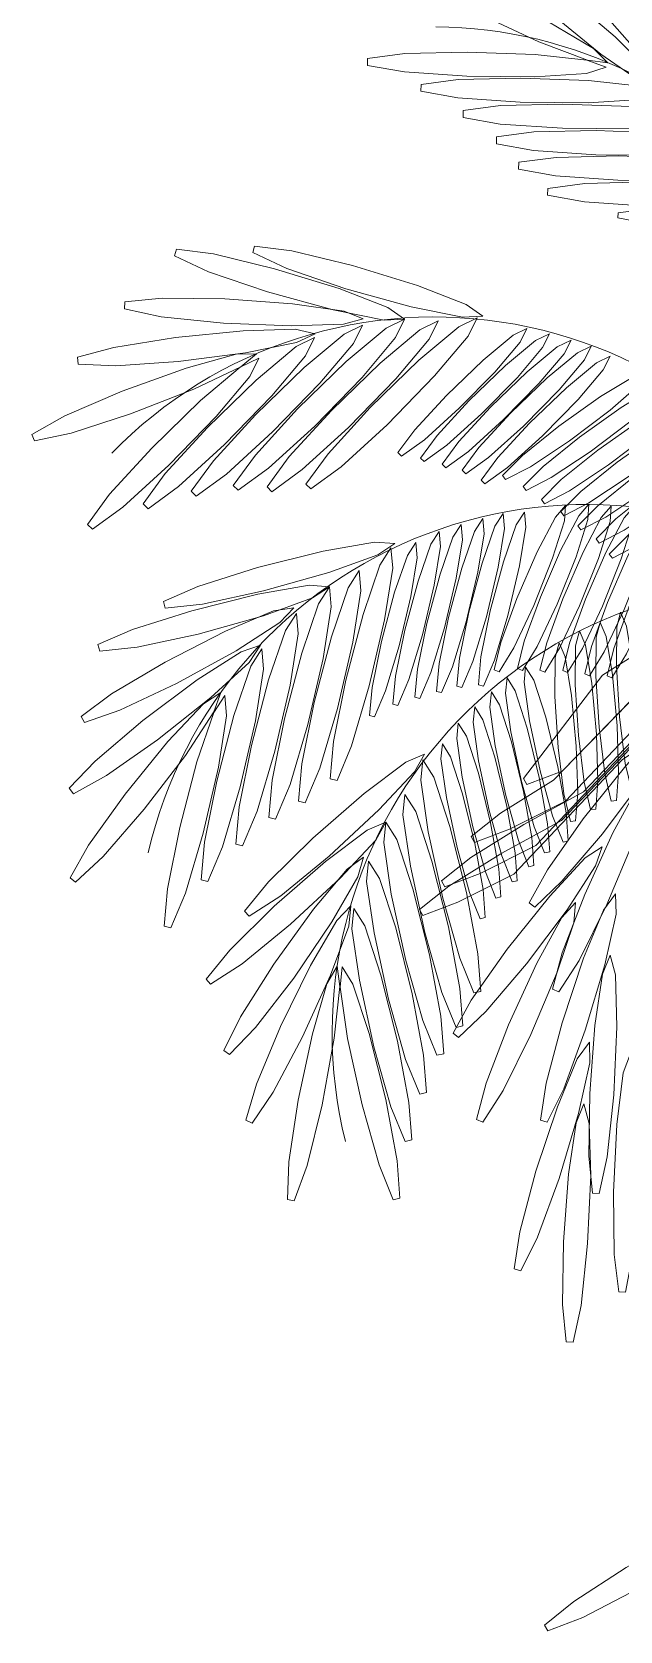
# Model space of a CAD drawing. Header units: inches. Extents: x 26.6 to 66.9, y -8.9 to 33.5.
# Drawn here: x 53.264 to 54.491, y 27.693 to 31.03 of the extents above; entities that cross this region are included whole.
import ezdxf

# ---------------------------------------------------------------- set-up
doc = ezdxf.new("R2010")
doc.units = ezdxf.units.IN
doc.header["$MEASUREMENT"] = 0
doc.layers.add('19', color=106, linetype='Continuous')
doc.layers.add('TREE E 1 75', color=9, linetype='Continuous', lineweight=5, transparency=0.6)

# ---------------------------------------------------------------- blocks, each defined once
blk = doc.blocks.new('A$C40756668')
at = {"layer": 'TREE E 1 75'}
for points in [[(1.4076, 8.8665, 0), (1.3709, 8.8882, 0), (1.2935, 8.9644, 0), (1.1999, 9.0708, 0), (1.1199, 9.1737, 0), (1.0788, 9.2404, 0), (1.0897, 9.2497, 0), (1.1492, 9.1987, 0), (1.2383, 9.1036, 0), (1.3287, 8.9945, 0), (1.3918, 8.9061, 0), (1.4076, 8.8665, 0)], [(1.3158, 8.9174, 0), (1.276, 8.9326, 0), (1.1868, 8.9946, 0), (1.0766, 9.0838, 0), (0.9804, 9.1717, 0), (0.9286, 9.2305, 0), (0.9378, 9.2415, 0), (1.005, 9.2013, 0), (1.1089, 9.1225, 0), (1.2165, 9.0303, 0), (1.2936, 8.9538, 0), (1.3158, 8.9174, 0)], [(1.2014, 8.9766, 0), (1.1591, 8.9817, 0), (1.0575, 9.0201, 0), (0.929, 9.0798, 0), (0.8142, 9.1416, 0), (0.7497, 9.186, 0), (0.7559, 9.199, 0), (0.8309, 9.1763, 0), (0.9508, 9.1252, 0), (1.0776, 9.0619, 0), (1.1711, 9.0065, 0), (1.2014, 8.9766, 0)], [(1.1976, 8.967, 0), (1.1576, 8.9817, 0), (1.0497, 8.9935, 0), (0.908, 8.9988, 0), (0.7777, 8.9958, 0), (0.7001, 8.9855, 0), (0.6997, 8.9711, 0), (0.7768, 8.9573, 0), (0.9069, 8.9484, 0), (1.0486, 8.9472, 0), (1.157, 8.9541, 0), (1.1976, 8.967, 0)], [(1.309, 8.9128, 0), (1.269, 8.9275, 0), (1.1611, 8.9393, 0), (1.0195, 8.9446, 0), (0.8891, 8.9416, 0), (0.8115, 8.9313, 0), (0.8112, 8.9169, 0), (0.8883, 8.9031, 0), (1.0183, 8.8942, 0), (1.16, 8.893, 0), (1.2684, 8.8999, 0), (1.309, 8.9128, 0)], [(1.3972, 8.8583, 0), (1.3572, 8.873, 0), (1.2492, 8.8849, 0), (1.1076, 8.8901, 0), (0.9773, 8.8871, 0), (0.8996, 8.8768, 0), (0.8993, 8.8625, 0), (0.9764, 8.8486, 0), (1.1065, 8.8397, 0), (1.2482, 8.8385, 0), (1.3566, 8.8455, 0), (1.3972, 8.8583, 0)], [(1.4667, 8.8032, 0), (1.4267, 8.8179, 0), (1.3187, 8.8298, 0), (1.1771, 8.835, 0), (1.0468, 8.832, 0), (0.9691, 8.8217, 0), (0.9688, 8.8074, 0), (1.0459, 8.7935, 0), (1.176, 8.7846, 0), (1.3177, 8.7834, 0), (1.426, 8.7904, 0), (1.4667, 8.8032, 0)], [(1.5131, 8.7502, 0), (1.4731, 8.7649, 0), (1.3651, 8.7767, 0), (1.2235, 8.782, 0), (1.0932, 8.779, 0), (1.0155, 8.7687, 0), (1.0152, 8.7543, 0), (1.0923, 8.7405, 0), (1.2224, 8.7316, 0), (1.3641, 8.7304, 0), (1.4725, 8.7373, 0), (1.5131, 8.7502, 0)], [(1.5733, 8.6959, 0), (1.5333, 8.7106, 0), (1.4254, 8.7225, 0), (1.2838, 8.7277, 0), (1.1534, 8.7247, 0), (1.0758, 8.7144, 0), (1.0755, 8.7, 0), (1.1526, 8.6862, 0), (1.2826, 8.6773, 0), (1.4243, 8.6761, 0), (1.5327, 8.6831, 0), (1.5733, 8.6959, 0)], [(1.5957, 8.6477, 0), (1.5657, 8.6589, 0), (1.4848, 8.6682, 0), (1.3786, 8.6727, 0), (1.2809, 8.6709, 0), (1.2226, 8.6635, 0), (1.2223, 8.6527, 0), (1.2801, 8.642, 0), (1.3776, 8.6349, 0), (1.4839, 8.6334, 0), (1.5652, 8.6382, 0), (1.5957, 8.6477, 0)], [(0.7772, 8.4413, 0), (0.7346, 8.4393, 0), (0.6281, 8.4606, 0), (0.4915, 8.4983, 0), (0.3681, 8.5404, 0), (0.2972, 8.5737, 0), (0.3012, 8.5875, 0), (0.3789, 8.5774, 0), (0.5056, 8.5467, 0), (0.6411, 8.5051, 0), (0.7423, 8.4658, 0), (0.7772, 8.4413, 0)], [(0.9403, 8.4478, 0), (0.8978, 8.4458, 0), (0.7913, 8.4671, 0), (0.6547, 8.5047, 0), (0.5313, 8.5469, 0), (0.4604, 8.5802, 0), (0.4644, 8.5939, 0), (0.5421, 8.5839, 0), (0.6688, 8.5532, 0), (0.8042, 8.5116, 0), (0.9055, 8.4723, 0), (0.9403, 8.4478, 0)], [(0.6906, 8.4422, 0), (0.6495, 8.4307, 0), (0.541, 8.4274, 0), (0.3994, 8.4333, 0), (0.2697, 8.4465, 0), (0.1931, 8.4629, 0), (0.1939, 8.4772, 0), (0.2719, 8.485, 0), (0.4022, 8.4837, 0), (0.5436, 8.4737, 0), (0.6511, 8.4583, 0), (0.6906, 8.4422, 0)], [(0.9284, 8.4443, 0), (0.8902, 8.4255, 0), (0.807, 8.3556, 0), (0.7054, 8.2569, 0), (0.6175, 8.1606, 0), (0.5713, 8.0973, 0), (0.5815, 8.0872, 0), (0.6447, 8.1334, 0), (0.741, 8.2212, 0), (0.8398, 8.3228, 0), (0.9097, 8.406, 0), (0.9284, 8.4443, 0)], [(0.5904, 8.4111, 0), (0.5518, 8.3928, 0), (0.4454, 8.3712, 0), (0.3049, 8.3531, 0), (0.1748, 8.3443, 0), (0.0965, 8.3475, 0), (0.0949, 8.3618, 0), (0.1704, 8.3825, 0), (0.2991, 8.4032, 0), (0.4402, 8.4173, 0), (0.5487, 8.4202, 0), (0.5904, 8.4111, 0)], [(0.6893, 8.4291, 0), (0.6511, 8.4103, 0), (0.5679, 8.3405, 0), (0.4663, 8.2417, 0), (0.3784, 8.1455, 0), (0.3322, 8.0822, 0), (0.3424, 8.072, 0), (0.4056, 8.1182, 0), (0.5019, 8.2061, 0), (0.6007, 8.3077, 0), (0.6705, 8.3909, 0), (0.6893, 8.4291, 0)], [(0.7772, 8.4413, 0), (0.7389, 8.4225, 0), (0.6557, 8.3527, 0), (0.5541, 8.2539, 0), (0.4662, 8.1576, 0), (0.42, 8.0943, 0), (0.4302, 8.0842, 0), (0.4935, 8.1304, 0), (0.5898, 8.2182, 0), (0.6885, 8.3199, 0), (0.7584, 8.403, 0), (0.7772, 8.4413, 0)], [(0.8476, 8.4382, 0), (0.8093, 8.4194, 0), (0.7262, 8.3496, 0), (0.6245, 8.2508, 0), (0.5366, 8.1545, 0), (0.4904, 8.0913, 0), (0.5006, 8.0811, 0), (0.5639, 8.1273, 0), (0.6602, 8.2151, 0), (0.7589, 8.3168, 0), (0.8288, 8.3999, 0), (0.8476, 8.4382, 0)], [(1.0325, 8.4219, 0), (1.0038, 8.4079, 0), (0.9412, 8.3558, 0), (0.8645, 8.2822, 0), (0.7983, 8.2103, 0), (0.7634, 8.163, 0), (0.771, 8.1553, 0), (0.8186, 8.1897, 0), (0.8912, 8.2553, 0), (0.9656, 8.3311, 0), (1.0183, 8.3932, 0), (1.0325, 8.4219, 0)], [(1.0794, 8.4105, 0), (1.0506, 8.3966, 0), (0.988, 8.3445, 0), (0.9114, 8.2708, 0), (0.8452, 8.1989, 0), (0.8103, 8.1516, 0), (0.8178, 8.144, 0), (0.8655, 8.1784, 0), (0.938, 8.2439, 0), (1.0125, 8.3198, 0), (1.0652, 8.3819, 0), (1.0794, 8.4105, 0)], [(0.5891, 8.403, 0), (0.5508, 8.3842, 0), (0.4676, 8.3144, 0), (0.366, 8.2156, 0), (0.2781, 8.1193, 0), (0.2319, 8.0561, 0), (0.2421, 8.0459, 0), (0.3054, 8.0921, 0), (0.4017, 8.18, 0), (0.5004, 8.2816, 0), (0.5703, 8.3648, 0), (0.5891, 8.403, 0)], [(1.1245, 8.3976, 0), (1.0958, 8.3837, 0), (1.0331, 8.3316, 0), (0.9565, 8.2579, 0), (0.8903, 8.186, 0), (0.8554, 8.1387, 0), (0.863, 8.1311, 0), (0.9106, 8.1655, 0), (0.9832, 8.231, 0), (1.0576, 8.3069, 0), (1.1103, 8.369, 0), (1.1245, 8.3976, 0)], [(1.1664, 8.385, 0), (1.1376, 8.371, 0), (1.075, 8.3189, 0), (0.9984, 8.2453, 0), (0.9321, 8.1734, 0), (0.8972, 8.1261, 0), (0.9048, 8.1184, 0), (0.9525, 8.1528, 0), (1.025, 8.2184, 0), (1.0995, 8.2942, 0), (1.1522, 8.3563, 0), (1.1664, 8.385, 0)], [(0.4685, 8.3693, 0), (0.4356, 8.3422, 0), (0.3377, 8.2954, 0), (0.2057, 8.2436, 0), (0.0818, 8.2034, 0), (0.0051, 8.1874, 0), (0, 8.2009, 0), (0.0682, 8.2394, 0), (0.188, 8.2908, 0), (0.3214, 8.3388, 0), (0.4259, 8.368, 0), (0.4685, 8.3693, 0)], [(0.4729, 8.3599, 0), (0.4346, 8.3411, 0), (0.3515, 8.2713, 0), (0.2498, 8.1725, 0), (0.1619, 8.0762, 0), (0.1158, 8.013, 0), (0.1259, 8.0028, 0), (0.1892, 8.049, 0), (0.2855, 8.1369, 0), (0.3842, 8.2385, 0), (0.4541, 8.3217, 0), (0.4729, 8.3599, 0)], [(1.2061, 8.3642, 0), (1.1773, 8.3503, 0), (1.1147, 8.2982, 0), (1.0381, 8.2245, 0), (0.9718, 8.1526, 0), (0.9369, 8.1054, 0), (0.9445, 8.0977, 0), (0.9921, 8.1321, 0), (1.0647, 8.1976, 0), (1.1391, 8.2735, 0), (1.1918, 8.3356, 0), (1.2061, 8.3642, 0)], [(1.2859, 8.3315, 0), (1.2554, 8.322, 0), (1.1858, 8.2797, 0), (1.0991, 8.2181, 0), (1.023, 8.1568, 0), (0.9815, 8.1152, 0), (0.9879, 8.1065, 0), (1.0401, 8.1335, 0), (1.1215, 8.1876, 0), (1.2063, 8.2517, 0), (1.2676, 8.3053, 0), (1.2859, 8.3315, 0)], [(1.3292, 8.3087, 0), (1.2986, 8.2992, 0), (1.229, 8.2569, 0), (1.1424, 8.1953, 0), (1.0662, 8.134, 0), (1.0248, 8.0924, 0), (1.0311, 8.0837, 0), (1.0833, 8.1107, 0), (1.1647, 8.1648, 0), (1.2496, 8.2289, 0), (1.3109, 8.2825, 0), (1.3292, 8.3087, 0)], [(1.3671, 8.2813, 0), (1.3366, 8.2718, 0), (1.267, 8.2295, 0), (1.1803, 8.1679, 0), (1.1042, 8.1066, 0), (1.0627, 8.065, 0), (1.0691, 8.0563, 0), (1.1213, 8.0833, 0), (1.2027, 8.1374, 0), (1.2875, 8.2015, 0), (1.3488, 8.2551, 0), (1.3671, 8.2813, 0)], [(1.4077, 8.2562, 0), (1.3772, 8.2467, 0), (1.3076, 8.2044, 0), (1.2209, 8.1428, 0), (1.1448, 8.0815, 0), (1.1033, 8.0399, 0), (1.1097, 8.0312, 0), (1.1619, 8.0582, 0), (1.2433, 8.1123, 0), (1.3281, 8.1763, 0), (1.3894, 8.23, 0), (1.4077, 8.2562, 0)], [(1.443, 8.2265, 0), (1.4125, 8.2169, 0), (1.3429, 8.1747, 0), (1.2562, 8.1131, 0), (1.1801, 8.0518, 0), (1.1386, 8.0102, 0), (1.145, 8.0015, 0), (1.1972, 8.0285, 0), (1.2786, 8.0826, 0), (1.3634, 8.1466, 0), (1.4247, 8.2003, 0), (1.443, 8.2265, 0)], [(1.481, 8.1991, 0), (1.4505, 8.1895, 0), (1.3808, 8.1473, 0), (1.2942, 8.0857, 0), (1.218, 8.0244, 0), (1.1766, 7.9828, 0), (1.1829, 7.9741, 0), (1.2351, 8.0011, 0), (1.3166, 8.0552, 0), (1.4014, 8.1192, 0), (1.4627, 8.1729, 0), (1.481, 8.1991, 0)], [(1.5087, 8.1674, 0), (1.4782, 8.1578, 0), (1.4086, 8.1156, 0), (1.3219, 8.054, 0), (1.2458, 7.9927, 0), (1.2043, 7.9511, 0), (1.2107, 7.9424, 0), (1.2628, 7.9694, 0), (1.3443, 8.0235, 0), (1.4291, 8.0875, 0), (1.4904, 8.1412, 0), (1.5087, 8.1674, 0)], [(1.113, 8.0522, 0), (1.0918, 8.0282, 0), (1.054, 7.9561, 0), (1.0117, 7.8586, 0), (0.9782, 7.7667, 0), (0.9642, 7.7097, 0), (0.9742, 7.7055, 0), (1.0049, 7.7556, 0), (1.0466, 7.844, 0), (1.0861, 7.9427, 0), (1.1109, 8.0203, 0), (1.113, 8.0522, 0)], [(1.1618, 8.055, 0), (1.1406, 8.0311, 0), (1.1028, 7.9589, 0), (1.0605, 7.8614, 0), (1.027, 7.7696, 0), (1.013, 7.7125, 0), (1.023, 7.7084, 0), (1.0537, 7.7584, 0), (1.0954, 7.8468, 0), (1.1349, 7.9455, 0), (1.1597, 8.0231, 0), (1.1618, 8.055, 0)], [(1.2084, 8.0512, 0), (1.1872, 8.0272, 0), (1.1495, 7.9551, 0), (1.1072, 7.8576, 0), (1.0737, 7.7657, 0), (1.0597, 7.7087, 0), (1.0696, 7.7045, 0), (1.1003, 7.7546, 0), (1.1421, 7.843, 0), (1.1816, 7.9417, 0), (1.2063, 8.0193, 0), (1.2084, 8.0512, 0)], [(1.2562, 8.0507, 0), (1.235, 8.0267, 0), (1.1972, 7.9546, 0), (1.1549, 7.8571, 0), (1.1214, 7.7652, 0), (1.1074, 7.7081, 0), (1.1173, 7.704, 0), (1.1481, 7.7541, 0), (1.1898, 7.8425, 0), (1.2293, 7.9412, 0), (1.254, 8.0188, 0), (1.2562, 8.0507, 0)], [(1.3017, 8.0435, 0), (1.2806, 8.0195, 0), (1.2428, 7.9474, 0), (1.2005, 7.8499, 0), (1.167, 7.758, 0), (1.153, 7.701, 0), (1.1629, 7.6968, 0), (1.1937, 7.7469, 0), (1.2354, 7.8353, 0), (1.2749, 7.934, 0), (1.2996, 8.0116, 0), (1.3017, 8.0435, 0)], [(0.8954, 8.013, 0), (0.8779, 7.9862, 0), (0.8513, 7.9093, 0), (0.8238, 7.8066, 0), (0.8042, 7.7108, 0), (0.7988, 7.6523, 0), (0.8092, 7.6497, 0), (0.8322, 7.7038, 0), (0.8605, 7.7974, 0), (0.885, 7.9008, 0), (0.898, 7.9812, 0), (0.8954, 8.013, 0)], [(0.9406, 8.0253, 0), (0.9232, 7.9985, 0), (0.8965, 7.9216, 0), (0.8691, 7.8189, 0), (0.8495, 7.7231, 0), (0.8441, 7.6646, 0), (0.8545, 7.662, 0), (0.8775, 7.716, 0), (0.9057, 7.8097, 0), (0.9303, 7.9131, 0), (0.9433, 7.9935, 0), (0.9406, 8.0253, 0)], [(0.983, 8.0361, 0), (0.9656, 8.0093, 0), (0.9389, 7.9324, 0), (0.9114, 7.8297, 0), (0.8919, 7.7339, 0), (0.8865, 7.6754, 0), (0.8969, 7.6728, 0), (0.9199, 7.7268, 0), (0.9481, 7.8204, 0), (0.9726, 7.9239, 0), (0.9856, 8.0043, 0), (0.983, 8.0361, 0)], [(1.0277, 8.0389, 0), (1.0103, 8.0121, 0), (0.9836, 7.9351, 0), (0.9561, 7.8325, 0), (0.9366, 7.7367, 0), (0.9311, 7.6782, 0), (0.9416, 7.6755, 0), (0.9646, 7.7296, 0), (0.9928, 7.8232, 0), (1.0173, 7.9266, 0), (1.0303, 8.007, 0), (1.0277, 8.0389, 0)], [(1.3484, 8.0396, 0), (1.3272, 8.0157, 0), (1.2895, 7.9435, 0), (1.2471, 7.846, 0), (1.2136, 7.7542, 0), (1.1997, 7.6971, 0), (1.2096, 7.693, 0), (1.2403, 7.7431, 0), (1.282, 7.8315, 0), (1.3216, 7.9301, 0), (1.3463, 8.0077, 0), (1.3484, 8.0396, 0)], [(0.7571, 7.973, 0), (0.7216, 7.9494, 0), (0.6195, 7.9125, 0), (0.483, 7.8741, 0), (0.3557, 7.8465, 0), (0.2778, 7.8383, 0), (0.2741, 7.8521, 0), (0.3458, 7.8837, 0), (0.4701, 7.9229, 0), (0.6076, 7.9573, 0), (0.7145, 7.976, 0), (0.7571, 7.973, 0)], [(0.8494, 7.9985, 0), (0.832, 7.9717, 0), (0.8053, 7.8948, 0), (0.7778, 7.7921, 0), (0.7582, 7.6963, 0), (0.7528, 7.6378, 0), (0.7633, 7.6352, 0), (0.7862, 7.6892, 0), (0.8145, 7.7829, 0), (0.839, 7.8863, 0), (0.852, 7.9667, 0), (0.8494, 7.9985, 0)], [(0.7487, 7.9639, 0), (0.7256, 7.928, 0), (0.6906, 7.8253, 0), (0.6546, 7.6882, 0), (0.6292, 7.5603, 0), (0.6223, 7.4823, 0), (0.6363, 7.4789, 0), (0.6666, 7.5511, 0), (0.7036, 7.6761, 0), (0.7356, 7.8141, 0), (0.7524, 7.9214, 0), (0.7487, 7.9639, 0)], [(0.8006, 7.9752, 0), (0.7831, 7.9484, 0), (0.7565, 7.8715, 0), (0.729, 7.7688, 0), (0.7094, 7.673, 0), (0.704, 7.6145, 0), (0.7144, 7.6118, 0), (0.7374, 7.6659, 0), (0.7657, 7.7595, 0), (0.7902, 7.8629, 0), (0.8032, 7.9434, 0), (0.8006, 7.9752, 0)], [(0.6826, 7.9169, 0), (0.6595, 7.881, 0), (0.6245, 7.7783, 0), (0.5885, 7.6412, 0), (0.5631, 7.5133, 0), (0.5562, 7.4353, 0), (0.5702, 7.4319, 0), (0.6005, 7.5041, 0), (0.6375, 7.6291, 0), (0.6695, 7.7671, 0), (0.6863, 7.8744, 0), (0.6826, 7.9169, 0)], [(0.6207, 7.8831, 0), (0.5853, 7.8595, 0), (0.4831, 7.8226, 0), (0.3467, 7.7842, 0), (0.2193, 7.7566, 0), (0.1414, 7.7484, 0), (0.1377, 7.7622, 0), (0.2094, 7.7938, 0), (0.3337, 7.833, 0), (0.4712, 7.8674, 0), (0.5782, 7.8861, 0), (0.6207, 7.8831, 0)], [(0.6207, 7.8831, 0), (0.5977, 7.8473, 0), (0.5626, 7.7445, 0), (0.5266, 7.6074, 0), (0.5012, 7.4796, 0), (0.4944, 7.4015, 0), (0.5083, 7.3981, 0), (0.5386, 7.4703, 0), (0.5756, 7.5953, 0), (0.6076, 7.7334, 0), (0.6244, 7.8407, 0), (0.6207, 7.8831, 0)], [(1.566, 7.8886, 0), (1.5376, 7.8567, 0), (1.4481, 7.7953, 0), (1.3257, 7.7238, 0), (1.1057, 7.4981, 0), (1.0324, 7.4705, 0), (1.0253, 7.483, 0), (1.1904, 7.6985, 0), (1.3009, 7.7678, 0), (1.4253, 7.8357, 0), (1.5241, 7.8807, 0), (1.566, 7.8886, 0)], [(0.5461, 7.8392, 0), (0.5169, 7.8081, 0), (0.4257, 7.7492, 0), (0.3015, 7.681, 0), (0.1836, 7.6253, 0), (0.1096, 7.5997, 0), (0.1029, 7.6124, 0), (0.1656, 7.6593, 0), (0.2779, 7.7256, 0), (0.404, 7.7901, 0), (0.504, 7.8325, 0), (0.5461, 7.8392, 0)], [(0.5518, 7.8273, 0), (0.5288, 7.7915, 0), (0.4937, 7.6887, 0), (0.4577, 7.5516, 0), (0.4323, 7.4238, 0), (0.4255, 7.3457, 0), (0.4394, 7.3423, 0), (0.4697, 7.4145, 0), (0.5067, 7.5395, 0), (0.5387, 7.6776, 0), (0.5555, 7.7849, 0), (0.5518, 7.8273, 0)], [(1.2278, 7.8298, 0), (1.2199, 7.7988, 0), (1.2191, 7.7174, 0), (1.2257, 7.6113, 0), (1.2377, 7.5143, 0), (1.2512, 7.4571, 0), (1.2619, 7.4579, 0), (1.2665, 7.5165, 0), (1.2635, 7.6142, 0), (1.2537, 7.7201, 0), (1.2405, 7.8004, 0), (1.2278, 7.8298, 0)], [(1.1418, 7.7907, 0), (1.1338, 7.7598, 0), (1.133, 7.6783, 0), (1.1397, 7.5722, 0), (1.1517, 7.4752, 0), (1.1652, 7.418, 0), (1.1759, 7.4188, 0), (1.1805, 7.4774, 0), (1.1774, 7.5751, 0), (1.1677, 7.681, 0), (1.1544, 7.7613, 0), (1.1418, 7.7907, 0)], [(1.1851, 7.8085, 0), (1.1771, 7.7776, 0), (1.1763, 7.6961, 0), (1.183, 7.59, 0), (1.195, 7.493, 0), (1.2085, 7.4358, 0), (1.2192, 7.4367, 0), (1.2238, 7.4952, 0), (1.2207, 7.5929, 0), (1.211, 7.6988, 0), (1.1977, 7.7792, 0), (1.1851, 7.8085, 0)], [(0.4764, 7.7607, 0), (0.4529, 7.7252, 0), (0.373, 7.6517, 0), (0.262, 7.5635, 0), (0.1553, 7.4887, 0), (0.0866, 7.451, 0), (0.0778, 7.4624, 0), (0.1317, 7.5192, 0), (0.2312, 7.6035, 0), (0.3447, 7.6884, 0), (0.4361, 7.747, 0), (0.4764, 7.7607, 0)], [(0.4795, 7.7531, 0), (0.4564, 7.7173, 0), (0.4214, 7.6145, 0), (0.3854, 7.4774, 0), (0.36, 7.3496, 0), (0.3531, 7.2715, 0), (0.3671, 7.2681, 0), (0.3974, 7.3403, 0), (0.4344, 7.4653, 0), (0.4664, 7.6034, 0), (0.4832, 7.7107, 0), (0.4795, 7.7531, 0)], [(1.4567, 7.7672, 0), (1.4283, 7.7354, 0), (1.3388, 7.674, 0), (1.1127, 7.4356, 0), (0.9964, 7.3767, 0), (0.9231, 7.3492, 0), (0.916, 7.3617, 0), (0.9774, 7.4103, 0), (1.0879, 7.4795, 0), (1.3159, 7.7144, 0), (1.4148, 7.7594, 0), (1.4567, 7.7672, 0)], [(1.0996, 7.766, 0), (1.0917, 7.735, 0), (1.0909, 7.6536, 0), (1.0975, 7.5475, 0), (1.1095, 7.4505, 0), (1.123, 7.3933, 0), (1.1338, 7.3941, 0), (1.1383, 7.4527, 0), (1.1353, 7.5504, 0), (1.1256, 7.6563, 0), (1.1123, 7.7366, 0), (1.0996, 7.766, 0)], [(1.0297, 7.7154, 0), (1.0264, 7.6836, 0), (1.0377, 7.6029, 0), (1.0599, 7.499, 0), (1.0861, 7.4048, 0), (1.1079, 7.3502, 0), (1.1184, 7.3526, 0), (1.1143, 7.4112, 0), (1.0968, 7.5074, 0), (1.0716, 7.6107, 0), (1.0466, 7.6882, 0), (1.0297, 7.7154, 0)], [(0.9912, 7.6926, 0), (0.9879, 7.6608, 0), (0.9992, 7.5801, 0), (1.0214, 7.4762, 0), (1.0476, 7.382, 0), (1.0694, 7.3274, 0), (1.0799, 7.3298, 0), (1.0757, 7.3884, 0), (1.0583, 7.4846, 0), (1.033, 7.5879, 0), (1.008, 7.6654, 0), (0.9912, 7.6926, 0)], [(0.3937, 7.662, 0), (0.3796, 7.6218, 0), (0.3199, 7.531, 0), (0.2338, 7.4185, 0), (0.1484, 7.32, 0), (0.091, 7.2667, 0), (0.0797, 7.2756, 0), (0.1182, 7.3438, 0), (0.1942, 7.4498, 0), (0.2835, 7.5598, 0), (0.3579, 7.6389, 0), (0.3937, 7.662, 0)], [(0.4023, 7.6562, 0), (0.3793, 7.6203, 0), (0.3442, 7.5176, 0), (0.3082, 7.3805, 0), (0.2828, 7.2526, 0), (0.276, 7.1746, 0), (0.2899, 7.1711, 0), (0.3202, 7.2434, 0), (0.3572, 7.3684, 0), (0.3892, 7.5064, 0), (0.406, 7.6137, 0), (0.4023, 7.6562, 0)], [(1.3948, 7.6747, 0), (1.3665, 7.6429, 0), (1.2769, 7.5815, 0), (1.0509, 7.3431, 0), (0.9346, 7.2842, 0), (0.8612, 7.2567, 0), (0.8542, 7.2692, 0), (0.9156, 7.3178, 0), (1.026, 7.387, 0), (1.1504, 7.4549, 0), (1.3529, 7.6669, 0), (1.3948, 7.6747, 0)], [(0.9584, 7.6637, 0), (0.9551, 7.6319, 0), (0.9663, 7.5512, 0), (0.9886, 7.4473, 0), (1.0147, 7.3531, 0), (1.0365, 7.2985, 0), (1.047, 7.3009, 0), (1.0429, 7.3595, 0), (1.0255, 7.4557, 0), (1.0002, 7.559, 0), (0.9752, 7.6365, 0), (0.9584, 7.6637, 0)], [(1.3489, 7.6149, 0), (1.3206, 7.583, 0), (1.231, 7.5216, 0), (1.0049, 7.2832, 0), (0.8886, 7.2244, 0), (0.8153, 7.1968, 0), (0.8082, 7.2093, 0), (0.8697, 7.2579, 0), (0.9801, 7.3272, 0), (1.1045, 7.3951, 0), (1.307, 7.607, 0), (1.3489, 7.6149, 0)], [(0.9237, 7.6321, 0), (0.9203, 7.6003, 0), (0.9316, 7.5197, 0), (0.9538, 7.4157, 0), (0.98, 7.3215, 0), (1.0018, 7.267, 0), (1.0123, 7.2694, 0), (1.0082, 7.328, 0), (0.9907, 7.4242, 0), (0.9655, 7.5274, 0), (0.9405, 7.6049, 0), (0.9237, 7.6321, 0)], [(1.3479, 7.6124, 0), (1.334, 7.5721, 0), (1.2752, 7.4808, 0), (1.19, 7.3676, 0), (1.1055, 7.2683, 0), (1.0486, 7.2145, 0), (1.0372, 7.2233, 0), (1.0751, 7.2919, 0), (1.1501, 7.3985, 0), (1.2386, 7.5092, 0), (1.3123, 7.589, 0), (1.3479, 7.6124, 0)], [(0.8893, 7.5983, 0), (0.886, 7.5665, 0), (0.8972, 7.4858, 0), (0.9195, 7.3819, 0), (0.9457, 7.2877, 0), (0.9675, 7.2331, 0), (0.9779, 7.2355, 0), (0.9738, 7.2941, 0), (0.9564, 7.3903, 0), (0.9311, 7.4936, 0), (0.9061, 7.5711, 0), (0.8893, 7.5983, 0)], [(0.8565, 7.5553, 0), (0.8531, 7.5235, 0), (0.8644, 7.4428, 0), (0.8866, 7.3389, 0), (0.9128, 7.2447, 0), (0.9346, 7.1901, 0), (0.9451, 7.1925, 0), (0.941, 7.2511, 0), (0.9235, 7.3473, 0), (0.8983, 7.4506, 0), (0.8733, 7.5281, 0), (0.8565, 7.5553, 0)], [(0.8187, 7.5336, 0), (0.7979, 7.4964, 0), (0.7237, 7.4171, 0), (0.6197, 7.3208, 0), (0.5189, 7.2382, 0), (0.4532, 7.1955, 0), (0.4436, 7.2061, 0), (0.4931, 7.2669, 0), (0.586, 7.3583, 0), (0.6927, 7.4515, 0), (0.7795, 7.5169, 0), (0.8187, 7.5336, 0)], [(0.8154, 7.5216, 0), (0.8112, 7.4792, 0), (0.8267, 7.3717, 0), (0.8571, 7.2333, 0), (0.8926, 7.1079, 0), (0.922, 7.0353, 0), (0.936, 7.0385, 0), (0.9301, 7.1167, 0), (0.9062, 7.2448, 0), (0.8719, 7.3823, 0), (0.838, 7.4855, 0), (0.8154, 7.5216, 0)], [(1.2927, 7.4961, 0), (1.2891, 7.4536, 0), (1.2542, 7.3507, 0), (1.1992, 7.2201, 0), (1.1414, 7.1033, 0), (1.0993, 7.0373, 0), (1.0861, 7.043, 0), (1.1061, 7.1188, 0), (1.153, 7.2404, 0), (1.2118, 7.3693, 0), (1.2639, 7.4647, 0), (1.2927, 7.4961, 0)], [(0.7779, 7.4497, 0), (0.7737, 7.4073, 0), (0.7893, 7.2998, 0), (0.8196, 7.1614, 0), (0.8551, 7.0359, 0), (0.8845, 6.9633, 0), (0.8985, 6.9666, 0), (0.8926, 7.0447, 0), (0.8687, 7.1729, 0), (0.8344, 7.3104, 0), (0.8006, 7.4136, 0), (0.7779, 7.4497, 0)], [(0.7382, 7.3915, 0), (0.7174, 7.3543, 0), (0.6432, 7.275, 0), (0.5392, 7.1787, 0), (0.4384, 7.0961, 0), (0.3727, 7.0534, 0), (0.3631, 7.0641, 0), (0.4126, 7.1248, 0), (0.5055, 7.2163, 0), (0.6122, 7.3095, 0), (0.699, 7.3748, 0), (0.7382, 7.3915, 0)], [(0.7382, 7.3915, 0), (0.734, 7.3491, 0), (0.7495, 7.2416, 0), (0.7799, 7.1032, 0), (0.8154, 6.9777, 0), (0.8448, 6.9051, 0), (0.8588, 6.9084, 0), (0.8529, 6.9865, 0), (0.829, 7.1147, 0), (0.7947, 7.2522, 0), (0.7608, 7.3554, 0), (0.7382, 7.3915, 0)], [(0.6917, 7.3184, 0), (0.6799, 7.2775, 0), (0.6255, 7.1835, 0), (0.5459, 7.0662, 0), (0.4663, 6.963, 0), (0.412, 6.9065, 0), (0.4002, 6.9148, 0), (0.4347, 6.9851, 0), (0.5046, 7.0952, 0), (0.5875, 7.2101, 0), (0.6573, 7.2933, 0), (0.6917, 7.3184, 0)], [(0.7022, 7.3104, 0), (0.698, 7.268, 0), (0.7136, 7.1605, 0), (0.7439, 7.0221, 0), (0.7794, 6.8967, 0), (0.8089, 6.8241, 0), (0.8228, 6.8274, 0), (0.8169, 6.9055, 0), (0.793, 7.0336, 0), (0.7587, 7.1711, 0), (0.7249, 7.2743, 0), (0.7022, 7.3104, 0)], [(1.1892, 7.3405, 0), (1.1754, 7.3002, 0), (1.1165, 7.2089, 0), (1.0313, 7.0957, 0), (0.9469, 6.9964, 0), (0.8899, 6.9426, 0), (0.8785, 6.9514, 0), (0.9164, 7.02, 0), (0.9915, 7.1266, 0), (1.0799, 7.2373, 0), (1.1536, 7.3171, 0), (1.1892, 7.3405, 0)], [(1.2175, 7.2422, 0), (1.2185, 7.1996, 0), (1.1949, 7.0936, 0), (1.1542, 6.9578, 0), (1.1093, 6.8354, 0), (1.0744, 6.7653, 0), (1.0608, 6.7696, 0), (1.0725, 6.847, 0), (1.106, 6.973, 0), (1.1507, 7.1075, 0), (1.1922, 7.2079, 0), (1.2175, 7.2422, 0)], [(0.6654, 7.2168, 0), (0.6606, 7.1745, 0), (0.6229, 7.0726, 0), (0.5642, 6.9436, 0), (0.5032, 6.8285, 0), (0.4592, 6.7636, 0), (0.4462, 6.7698, 0), (0.4683, 6.8449, 0), (0.5186, 6.9652, 0), (0.581, 7.0924, 0), (0.6357, 7.1862, 0), (0.6654, 7.2168, 0)], [(0.6716, 7.2115, 0), (0.6674, 7.169, 0), (0.6829, 7.0616, 0), (0.7132, 6.9231, 0), (0.7488, 6.7977, 0), (0.7782, 6.7251, 0), (0.7922, 6.7284, 0), (0.7863, 6.8065, 0), (0.7624, 6.9346, 0), (0.728, 7.0721, 0), (0.6942, 7.1753, 0), (0.6716, 7.2115, 0)], [(1.134, 7.2242, 0), (1.1304, 7.1817, 0), (1.0956, 7.0788, 0), (1.0405, 6.9483, 0), (0.9828, 6.8314, 0), (0.9406, 6.7654, 0), (0.9274, 6.7711, 0), (0.9475, 6.8469, 0), (0.9943, 6.9685, 0), (1.0531, 7.0975, 0), (1.1052, 7.1928, 0), (1.134, 7.2242, 0)], [(1.206, 7.1139, 0), (1.2173, 7.0728, 0), (1.2202, 6.9643, 0), (1.2138, 6.8227, 0), (1.2001, 6.6931, 0), (1.1834, 6.6165, 0), (1.169, 6.6174, 0), (1.1616, 6.6954, 0), (1.1635, 6.8257, 0), (1.174, 6.967, 0), (1.1898, 7.0745, 0), (1.206, 7.1139, 0)], [(0.6367, 7.0913, 0), (0.6424, 7.049, 0), (0.6306, 6.9411, 0), (0.605, 6.8017, 0), (0.5739, 6.6751, 0), (0.547, 6.6015, 0), (0.5329, 6.6043, 0), (0.5361, 6.6826, 0), (0.5555, 6.8115, 0), (0.5851, 6.9501, 0), (0.6153, 7.0544, 0), (0.6367, 7.0913, 0)], [(0.647, 7.09, 0), (0.6428, 7.0476, 0), (0.6583, 6.9401, 0), (0.6886, 6.8017, 0), (0.7242, 6.6763, 0), (0.7536, 6.6037, 0), (0.7676, 6.6069, 0), (0.7617, 6.685, 0), (0.7378, 6.8132, 0), (0.7034, 6.9507, 0), (0.6696, 7.0539, 0), (0.647, 7.09, 0)], [(1.1627, 6.9322, 0), (1.1637, 6.8896, 0), (1.1401, 6.7836, 0), (1.0994, 6.6478, 0), (1.0545, 6.5254, 0), (1.0197, 6.4553, 0), (1.006, 6.4596, 0), (1.0178, 6.537, 0), (1.0513, 6.663, 0), (1.0959, 6.7975, 0), (1.1375, 6.8979, 0), (1.1627, 6.9322, 0)], [(1.2486, 6.9086, 0), (1.2609, 6.8678, 0), (1.2665, 6.7593, 0), (1.2636, 6.6176, 0), (1.253, 6.4877, 0), (1.2382, 6.4108, 0), (1.2239, 6.4113, 0), (1.2145, 6.4891, 0), (1.2132, 6.6194, 0), (1.2202, 6.761, 0), (1.2334, 6.8687, 0), (1.2486, 6.9086, 0)], [(1.1513, 6.8039, 0), (1.1626, 6.7628, 0), (1.1655, 6.6543, 0), (1.1591, 6.5127, 0), (1.1453, 6.3831, 0), (1.1287, 6.3065, 0), (1.1143, 6.3074, 0), (1.1069, 6.3854, 0), (1.1087, 6.5157, 0), (1.1192, 6.657, 0), (1.1351, 6.7645, 0), (1.1513, 6.8039, 0)], [(1.5035, 5.9596, 0), (1.4617, 5.9513, 0), (1.3634, 5.9052, 0), (1.2398, 5.8359, 0), (1.1301, 5.7654, 0), (1.0692, 5.7161, 0), (1.0764, 5.7037, 0), (1.1494, 5.7321, 0), (1.2651, 5.7922, 0), (1.3866, 5.8651, 0), (1.4755, 5.9275, 0), (1.5035, 5.9596, 0)]]:
    blk.add_polyline3d(points, dxfattribs=at)
for centre, start, end in [((0.834, 8.1124), 345.4113, 89.4907), ((0.8395, 7.5066), 23.5147, 135.7897), ((1.1573, 7.1153), 54.6428, 166.9178), ((1.5654, 6.9519), 81.7072, 193.9822)]:
    blk.add_arc(centre, 0.9393, start, end, dxfattribs=at)

msp = doc.modelspace()

# ---------------------------------------------------------------- block references
at = {"layer": '19'}
msp.add_blockref('A$C40756668', (53.2641, 21.9896), dxfattribs=at)

doc.saveas('drawing.dxf')
